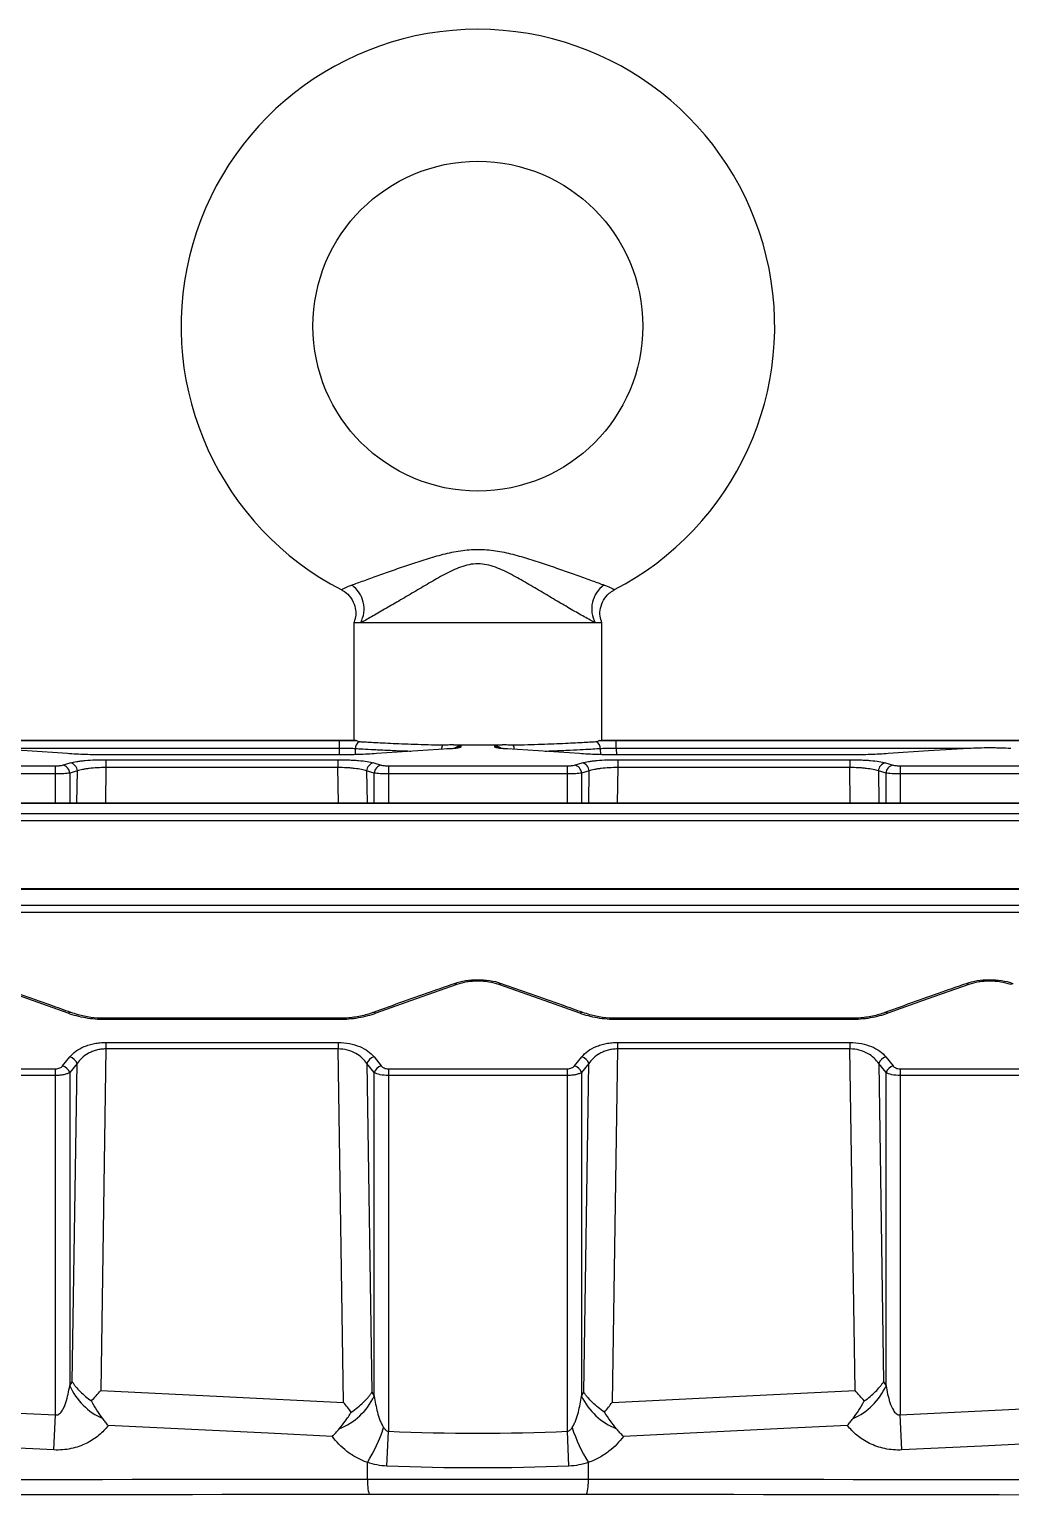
# Model space of a CAD drawing. Header units: inches. Extents: x -10.2 to 13.8, y -6.3 to 9.3.
# Drawn here: x -1.7 to 2.02, y 3.77 to 9.33 of the extents above; entities that cross this region are included whole.
import ezdxf

# ---------------------------------------------------------------- set-up
doc = ezdxf.new("R2010")
doc.units = ezdxf.units.IN
doc.header["$MEASUREMENT"] = 0

msp = doc.modelspace()

# ---------------------------------------------------------------- linework, layer by layer
at = {"color": 7, "linetype": 'Continuous', "lineweight": 25}
for p, q in [((-0.47, 7.0753), (-0.47, 6.6295)), ((0.47, 7.0753), (-0.47, 7.0753)), ((0.47, 6.6298), (0.47, 7.0753)), ((-0.4633, 6.63), (-4.185, 6.63)), ((-4.185, 6.6297), (-0.5246, 6.6297)), ((-0.5246, 6.5995), (-0.5246, 6.6297)), ((0.4613, 6.6294), (0.4673, 6.6298)), ((4.185, 6.63), (0.4673, 6.63)), ((0.5246, 6.5995), (0.5246, 6.6297)), ((0.5246, 6.6297), (4.185, 6.6297)), ((-0.5252, 6.5756), (-1.4148, 6.5756)), ((-1.4148, 6.5756), (-1.4148, 6.5754)), ((-0.5252, 6.5754), (-1.4148, 6.5754)), ((-0.5252, 6.5756), (-0.5252, 6.5754)), ((-0.1105, 6.5978), (-0.3846, 6.5801)), ((-0.064, 6.609), (-0.064, 6.6053)), ((0.064, 6.6053), (0.064, 6.609)), ((0.3846, 6.5801), (0.1105, 6.5978)), ((1.4148, 6.5756), (0.5252, 6.5756)), ((0.5252, 6.5756), (0.5252, 6.5754)), ((1.4148, 6.5754), (0.5252, 6.5754)), ((1.4148, 6.5756), (1.4148, 6.5754)), ((-2.2792, 6.534), (-1.6008, 6.534)), ((-1.6008, 6.5034), (-2.2792, 6.5034)), ((-1.6008, 6.3922), (-1.6008, 6.534)), ((-1.5739, 6.5366), (-1.545, 6.545)), ((-1.5182, 6.5144), (-1.5471, 6.5061)), ((-1.4097, 6.5572), (-0.5303, 6.5572)), ((-1.4097, 6.5572), (-1.4097, 6.5274)), ((-0.5303, 6.5274), (-1.4097, 6.5274)), ((-0.5303, 6.5572), (-0.5303, 6.5274)), ((-0.3929, 6.5061), (-0.4218, 6.5144)), ((-0.395, 6.545), (-0.3661, 6.5366)), ((-0.3392, 6.534), (0.3392, 6.534)), ((-0.3392, 6.534), (-0.3392, 6.3922)), ((0.3392, 6.5034), (-0.3392, 6.5034)), ((0.3392, 6.3922), (0.3392, 6.534)), ((0.3661, 6.5366), (0.395, 6.545)), ((0.4218, 6.5144), (0.3929, 6.5061)), ((0.5303, 6.5572), (1.4097, 6.5572)), ((0.5303, 6.5572), (0.5303, 6.5274)), ((1.4097, 6.5274), (0.5303, 6.5274)), ((1.4097, 6.5572), (1.4097, 6.5274)), ((1.5471, 6.5061), (1.5182, 6.5144)), ((1.545, 6.545), (1.5739, 6.5366)), ((1.6008, 6.534), (1.6008, 6.3922)), ((1.6008, 6.534), (2.2792, 6.534)), ((2.2792, 6.5034), (1.6008, 6.5034)), ((4.4384, 6.3922), (-4.4384, 6.3922)), ((4.4384, 6.391), (-4.4384, 6.391)), ((-4.4384, 6.3537), (4.4384, 6.3537)), ((4.4384, 6.3248), (-4.4384, 6.3248)), ((4.4384, 6.0675), (-4.4384, 6.0675)), ((4.4384, 6.0649), (-4.4384, 6.0649)), ((-4.4384, 6.0056), (4.4384, 6.0056)), ((4.4384, 5.9784), (-4.4384, 5.9784)), ((-1.5421, 5.5986), (-1.5426, 5.5988)), ((-0.5265, 5.577), (-1.4135, 5.577)), ((-0.5265, 5.572), (-1.4135, 5.572)), ((0.3979, 5.5986), (0.3974, 5.5988)), ((1.4135, 5.577), (0.5265, 5.577)), ((1.4135, 5.572), (0.5265, 5.572)), ((-1.4103, 5.4608), (-1.4298, 4.1668)), ((-1.4103, 5.4857), (-0.5297, 5.4857)), ((-1.4103, 5.4857), (-1.4103, 5.4608)), ((-0.5297, 5.4608), (-1.4103, 5.4608)), ((-0.5297, 5.4857), (-0.5297, 5.4608)), ((-0.5095, 4.1212), (-0.5297, 5.4608)), ((0.5297, 5.4608), (0.5095, 4.1212)), ((0.5297, 5.4857), (1.4103, 5.4857)), ((0.5297, 5.4857), (0.5297, 5.4608)), ((1.4103, 5.4608), (0.5297, 5.4608)), ((1.4103, 5.4857), (1.4103, 5.4608)), ((1.4298, 4.1668), (1.4103, 5.4608)), ((-1.5739, 5.3966), (-1.5463, 5.4306)), ((-1.5194, 5.4052), (-1.5471, 5.3713)), ((-1.5376, 4.1994), (-1.5194, 5.4052)), ((-0.3929, 5.3713), (-0.4206, 5.4052)), ((-0.4206, 5.4052), (-0.4018, 4.1596)), ((-0.3937, 5.4306), (-0.3661, 5.3966)), ((0.3661, 5.3966), (0.3937, 5.4306)), ((0.4206, 5.4052), (0.3929, 5.3713)), ((0.4018, 4.1596), (0.4206, 5.4052)), ((1.5471, 5.3713), (1.5194, 5.4052)), ((1.5194, 5.4052), (1.5376, 4.1994)), ((1.5463, 5.4306), (1.5739, 5.3966)), ((-2.2792, 5.3854), (-1.6008, 5.3854)), ((-1.6008, 5.3602), (-2.2792, 5.3602)), ((-1.6008, 4.0738), (-1.6008, 5.3854)), ((-1.5471, 5.3713), (-1.5471, 4.1845)), ((-0.3929, 4.1447), (-0.3929, 5.3713)), ((-0.3392, 5.3854), (-0.3392, 4.0116)), ((-0.3392, 5.3854), (0.3392, 5.3854)), ((0.3392, 5.3602), (-0.3392, 5.3602)), ((0.3392, 4.0116), (0.3392, 5.3854)), ((0.3929, 5.3713), (0.3929, 4.1447)), ((1.5471, 4.1845), (1.5471, 5.3713)), ((1.6008, 5.3854), (1.6008, 4.0738)), ((1.6008, 5.3854), (2.2792, 5.3854)), ((2.2792, 5.3602), (1.6008, 5.3602)), ((-1.5471, 4.1845), (-1.5376, 4.1994)), ((1.5376, 4.1994), (1.5471, 4.1845)), ((-0.4018, 4.1596), (-0.3929, 4.1447)), ((0.3929, 4.1447), (0.4018, 4.1596)), ((-2.2792, 4.1072), (-1.6008, 4.0738)), ((-1.6074, 3.9409), (-1.6008, 4.0738)), ((1.6008, 4.0738), (2.2792, 4.1072)), ((1.6074, 3.9409), (1.6008, 4.0738)), ((-0.3446, 3.8797), (-0.3392, 4.0116)), ((0.3446, 3.8797), (0.3392, 4.0116)), ((-0.4188, 3.83), (-0.4188, 3.8936)), ((0.4188, 3.83), (0.4188, 3.8936))]:
    msp.add_line(p, q, dxfattribs=at)
at = {"color": 8, "linetype": 'Continuous', "lineweight": 25}
for p, q in [((-0.5246, 6.5995), (-1.8594, 6.5995)), ((-0.525, 6.5755), (-0.5246, 6.5995)), ((-0.4652, 6.5985), (-0.4657, 6.5763)), ((0.4657, 6.5767), (0.4652, 6.5985)), ((0.5246, 6.5995), (0.525, 6.5755)), ((1.8594, 6.5995), (0.5246, 6.5995)), ((-1.5471, 6.5061), (-1.5471, 6.3922)), ((-1.52, 6.3922), (-1.5182, 6.5144)), ((-1.4097, 6.5274), (-1.4117, 6.3922)), ((-0.5283, 6.3922), (-0.5303, 6.5274)), ((-0.4218, 6.5144), (-0.42, 6.3922)), ((-0.3929, 6.3922), (-0.3929, 6.5061)), ((0.3929, 6.5061), (0.3929, 6.3922)), ((0.42, 6.3922), (0.4218, 6.5144)), ((0.5303, 6.5274), (0.5283, 6.3922)), ((1.4117, 6.3922), (1.4097, 6.5274)), ((1.5182, 6.5144), (1.52, 6.3922)), ((1.5471, 6.3922), (1.5471, 6.5061)), ((-1.4135, 5.577), (-1.4135, 5.572)), ((-0.5265, 5.577), (-0.5265, 5.572)), ((0.5265, 5.577), (0.5265, 5.572)), ((1.4135, 5.577), (1.4135, 5.572))]:
    msp.add_line(p, q, dxfattribs=at)
at = {"color": 7, "linetype": 'Continuous', "lineweight": 25, "flags": 128}
for points in [[(-1.5554, 6.5801), (-1.7079, 6.5904), (-1.8605, 6.5996)], [(1.8605, 6.5996), (1.7079, 6.5904), (1.5554, 6.5801)], [(-1.5533, 5.5959), (-1.7061, 5.6513), (-1.8605, 5.7052)], [(-0.0795, 5.7052), (-0.2339, 5.6513), (-0.3867, 5.5959)], [(0.3867, 5.5959), (0.2339, 5.6513), (0.0795, 5.7052)], [(1.8605, 5.7052), (1.7061, 5.6513), (1.5533, 5.5959)], [(-1.4298, 4.1668), (-0.9658, 4.1438), (-0.5095, 4.1212)], [(0.5095, 4.1212), (0.9658, 4.1438), (1.4298, 4.1668)], [(-0.5515, 3.9923), (-0.7943, 4.0042), (-1.4009, 4.0337)], [(1.4009, 4.0337), (1.1599, 4.022), (0.5515, 3.9923)], [(-1.6074, 3.9409), (-1.9829, 3.9591), (-2.2858, 3.9737)], [(2.2858, 3.9737), (1.9102, 3.9555), (1.6074, 3.9409)]]:
    msp.add_lwpolyline(points, dxfattribs=at)
at = {"color": 7, "linetype": 'Continuous', "lineweight": 25}
msp.add_circle((0, 8.2003), 0.625, dxfattribs=at)
for centre, radius, start, end in [((0, 8.2003), 1.125, 297.2831, 242.7214), ((-0.5424, 7.1287), 0.111, 331.2801, 54.6697), ((0.5424, 7.1287), 0.111, 125.3303, 208.7199), ((-0.4338, 6.5978), 0.0314, 120.8265, 178.6468), ((0.4338, 6.5978), 0.0314, 1.3532, 59.1735), ((-1.5792, 6.505), 0.0321, 1.9492, 80.6426), ((-1.5501, 6.5134), 0.0319, 1.6803, 80.8391), ((-0.3899, 6.5134), 0.0319, 99.1609, 178.3197), ((-0.3608, 6.505), 0.0321, 99.3574, 178.0508), ((0.3608, 6.505), 0.0321, 1.9492, 80.6426), ((0.3899, 6.5134), 0.0319, 1.6803, 80.8391), ((1.5501, 6.5134), 0.0319, 99.1609, 178.3197), ((1.5792, 6.505), 0.0321, 99.3574, 178.0508), ((-1.5846, 5.3584), 0.0396, 19.0849, 74.4654), ((-1.5568, 5.3926), 0.0395, 18.7062, 74.4842), ((-0.3832, 5.3926), 0.0395, 105.5158, 161.2938), ((-0.3554, 5.3584), 0.0396, 105.5346, 160.9151), ((0.3554, 5.3584), 0.0396, 19.0849, 74.4654), ((0.3832, 5.3926), 0.0395, 18.7062, 74.4842), ((1.5568, 5.3926), 0.0395, 105.5158, 161.2938), ((1.5846, 5.3584), 0.0396, 105.5346, 160.9151), ((-1.3225, 4.285), 0.246, 204.1028, 246.1683), ((1.3225, 4.285), 0.246, 293.8317, 335.8972), ((-0.6182, 4.2535), 0.2502, 291.7481, 334.2163), ((0.6182, 4.2535), 0.2502, 205.7837, 248.2519), ((-0.8912, 4.1935), 0.5596, 327.5909, 342.5754), ((0.8912, 4.1935), 0.5596, 197.4246, 212.4091), ((-0.2133, 3.8241), 0.2056, 178.3536, 194.6087), ((0.2133, 3.8241), 0.2056, 345.3913, 1.6464)]:
    msp.add_arc(centre, radius, start, end, dxfattribs=at)
at = {"color": 8, "linetype": 'Continuous', "lineweight": 25}
for centre, radius, start, end in [((-0.0889, 6.591), 0.0498, 155.3131, 174.0426), ((-0.064, 6.5779), 0.0311, 89.9849, 133.7872), ((-0.064, 6.5742), 0.0311, 89.9938, 118.7359), ((0.064, 6.5779), 0.0311, 46.0739, 90.0152), ((0.064, 6.5742), 0.0311, 62.9544, 90.0057), ((0.0889, 6.591), 0.0498, 5.9574, 24.6869), ((-0.0869, 5.6976), 0.0106, 45.8, 104.5009), ((0.0869, 5.6976), 0.0106, 75.4991, 134.2), ((1.8531, 5.6976), 0.0106, 45.8, 104.5009), ((2.0269, 5.6976), 0.0106, 75.4991, 134.2), ((-1.5454, 5.5882), 0.011, 75.2312, 135.5436), ((-0.3946, 5.5882), 0.011, 44.359, 105.6164), ((0.3946, 5.5882), 0.011, 75.2312, 135.5436), ((1.5454, 5.5882), 0.011, 44.359, 105.6164)]:
    msp.add_arc(centre, radius, start, end, dxfattribs=at)
at = {"color": 7, "linetype": 'Continuous', "lineweight": 25}
for points, knots in [([(-0.4782, 7.2192), (-0.4716, 7.2216), (-0.4644, 7.2242), (-0.4492, 7.2296), (-0.4411, 7.2325), (-0.4242, 7.2386), (-0.4153, 7.2417), (-0.3972, 7.2482), (-0.3879, 7.2515), (-0.3596, 7.2617), (-0.3399, 7.2687), (-0.2993, 7.283), (-0.2787, 7.2902), (-0.2373, 7.3042), (-0.2164, 7.3111), (-0.1741, 7.3242), (-0.1528, 7.3304), (-0.1096, 7.3412), (-0.0879, 7.3459), (-0.0439, 7.3524), (-0.0216, 7.3542), (0.0228, 7.3541), (0.0449, 7.3523), (0.089, 7.3457), (0.1107, 7.341), (0.1537, 7.3301), (0.175, 7.3239), (0.2174, 7.3108), (0.2385, 7.3038), (0.2798, 7.2898), (0.3002, 7.2827), (0.3401, 7.2686), (0.3597, 7.2616), (0.3884, 7.2514), (0.3977, 7.248), (0.4157, 7.2416), (0.4244, 7.2385), (0.4411, 7.2325), (0.4491, 7.2296), (0.4643, 7.2242), (0.4716, 7.2216), (0.4782, 7.2192)], [0, 0, 0, 0, 0.03125, 0.03125, 0.0625, 0.0625, 0.09375, 0.09375, 0.125, 0.125, 0.1875, 0.1875, 0.25, 0.25, 0.3125, 0.3125, 0.375, 0.375, 0.4375, 0.4375, 0.5, 0.5, 0.5625, 0.5625, 0.625, 0.625, 0.6875, 0.6875, 0.75, 0.75, 0.8125, 0.8125, 0.875, 0.875, 0.90625, 0.90625, 0.9375, 0.9375, 0.96875, 0.96875, 1, 1, 1, 1]), ([(0.4451, 7.0753), (0.4389, 7.0787), (0.4323, 7.0824), (0.4183, 7.0902), (0.4109, 7.0944), (0.388, 7.1073), (0.3714, 7.1168), (0.3452, 7.1319), (0.3363, 7.1371), (0.3183, 7.1476), (0.3092, 7.1529), (0.2817, 7.1691), (0.263, 7.1802), (0.225, 7.2027), (0.2057, 7.2142), (0.1667, 7.2369), (0.1472, 7.2481), (0.1075, 7.269), (0.0875, 7.2789), (0.0558, 7.2904), (0.0449, 7.2937), (0.0229, 7.2983), (0.0118, 7.2996), (-0.0106, 7.2997), (-0.0222, 7.2984), (-0.0443, 7.2939), (-0.055, 7.2907), (-0.0866, 7.2793), (-0.1068, 7.2694), (-0.1466, 7.2484), (-0.1661, 7.2372), (-0.2047, 7.2147), (-0.2239, 7.2034), (-0.262, 7.1807), (-0.2812, 7.1694), (-0.3182, 7.1476), (-0.3362, 7.1371), (-0.3708, 7.1171), (-0.3877, 7.1075), (-0.4108, 7.0944), (-0.4182, 7.0903), (-0.4322, 7.0825), (-0.4389, 7.0788), (-0.4451, 7.0753)], [0, 0, 0, 0, 0.03125, 0.03125, 0.0625, 0.0625, 0.125, 0.125, 0.15625, 0.15625, 0.1875, 0.1875, 0.25, 0.25, 0.3125, 0.3125, 0.375, 0.375, 0.4375, 0.4375, 0.46875, 0.46875, 0.5, 0.5, 0.53125, 0.53125, 0.5625, 0.5625, 0.625, 0.625, 0.6875, 0.6875, 0.75, 0.75, 0.8125, 0.8125, 0.875, 0.875, 0.9375, 0.9375, 0.96875, 0.96875, 1, 1, 1, 1]), ([(-0.5157, 7.2), (-0.5147, 7.1996), (-0.5035, 7.1954), (-0.4853, 7.1776), (-0.4678, 7.1493), (-0.462, 7.119), (-0.4634, 7.0948), (-0.4681, 7.0814), (-0.4702, 7.0758)], [0, 0, 0, 0, 0.020988, 0.248333, 0.503584, 0.705898, 0.876453, 1, 1, 1, 1]), ([(0.4699, 7.0756), (0.4673, 7.0841), (0.4617, 7.1022), (0.4633, 7.1327), (0.4748, 7.1631), (0.4935, 7.1871), (0.5099, 7.1962), (0.5164, 7.1998)], [0, 0, 0, 0, 0.1818637, 0.3906724, 0.6155975, 0.8473304, 1, 1, 1, 1]), ([(-0.5246, 6.6297), (-0.5187, 6.6297), (-0.5129, 6.6297), (-0.5016, 6.6297), (-0.496, 6.6296), (-0.4851, 6.6296), (-0.48, 6.6296), (-0.4702, 6.6295), (-0.4655, 6.6294), (-0.4613, 6.6294)], [0, 0, 0, 0, 0.25, 0.25, 0.5, 0.5, 0.75, 0.75, 1, 1, 1, 1]), ([(-0.4633, 6.6295), (-0.4654, 6.6297), (-0.4678, 6.6298), (-0.462, 6.6294), (-0.4613, 6.6294)], [0, 0, 0, 0, 0.869801, 1, 1, 1, 1]), ([(-0.4499, 6.6247), (-0.4522, 6.6249), (-0.4543, 6.6259), (-0.4581, 6.6281), (-0.4598, 6.6293), (-0.4613, 6.6294)], [0, 0, 0, 0, 0.5, 0.5, 1, 1, 1, 1]), ([(-0.1341, 6.6118), (-0.1528, 6.6122), (-0.1711, 6.6126), (-0.2068, 6.6135), (-0.224, 6.614), (-0.257, 6.6152), (-0.2729, 6.6158), (-0.3033, 6.617), (-0.318, 6.6176), (-0.3592, 6.6196), (-0.3829, 6.6208), (-0.4128, 6.6225), (-0.4218, 6.623), (-0.4375, 6.624), (-0.4443, 6.6244), (-0.4499, 6.6247)], [0, 0, 0, 0, 0.125, 0.125, 0.25, 0.25, 0.375, 0.375, 0.5, 0.5, 0.75, 0.75, 0.875, 0.875, 1, 1, 1, 1]), ([(-0.092, 6.614), (-0.0991, 6.6141), (-0.1062, 6.6134), (-0.1202, 6.6122), (-0.1272, 6.6117), (-0.1341, 6.6118)], [0, 0, 0, 0, 0.5, 0.5, 1, 1, 1, 1]), ([(-0.092, 6.614), (-0.0832, 6.6134), (-0.0761, 6.6126), (-0.0689, 6.6113), (-0.0671, 6.6109), (-0.0646, 6.6099), (-0.064, 6.6095), (-0.064, 6.609)], [0, 0, 0, 0, 0.5, 0.5, 0.75, 0.75, 1, 1, 1, 1]), ([(-0.092, 6.614), (-0.0769, 6.6138), (-0.0617, 6.6136), (-0.0309, 6.6134), (-0.0152, 6.6133), (0.0312, 6.6133), (0.0618, 6.6135), (0.092, 6.614)], [0, 0, 0, 0, 0.25, 0.25, 0.5, 0.5, 1, 1, 1, 1]), ([(0.064, 6.609), (0.064, 6.6095), (0.0646, 6.6099), (0.067, 6.6109), (0.0689, 6.6113), (0.0737, 6.6122), (0.0766, 6.6126), (0.0835, 6.6133), (0.0876, 6.6137), (0.092, 6.614)], [0, 0, 0, 0, 0.25, 0.25, 0.5, 0.5, 0.75, 0.75, 1, 1, 1, 1]), ([(0.1341, 6.6118), (0.1272, 6.6117), (0.1202, 6.6122), (0.1062, 6.6134), (0.0991, 6.6141), (0.092, 6.614)], [0, 0, 0, 0, 0.5, 0.5, 1, 1, 1, 1]), ([(0.4499, 6.6247), (0.4443, 6.6244), (0.4375, 6.624), (0.4217, 6.623), (0.4128, 6.6225), (0.393, 6.6214), (0.3821, 6.6208), (0.3583, 6.6195), (0.3454, 6.6189), (0.3042, 6.617), (0.2738, 6.6157), (0.224, 6.614), (0.2066, 6.6135), (0.171, 6.6126), (0.1528, 6.6122), (0.1341, 6.6118)], [0, 0, 0, 0, 0.125, 0.125, 0.25, 0.25, 0.375, 0.375, 0.5, 0.5, 0.75, 0.75, 0.875, 0.875, 1, 1, 1, 1]), ([(0.4613, 6.6294), (0.4598, 6.6293), (0.4581, 6.6281), (0.4543, 6.6259), (0.4522, 6.6249), (0.4499, 6.6247)], [0, 0, 0, 0, 0.5, 0.5, 1, 1, 1, 1]), ([(0.4613, 6.6294), (0.4655, 6.6294), (0.4701, 6.6295), (0.48, 6.6296), (0.4851, 6.6296), (0.4959, 6.6296), (0.5015, 6.6297), (0.5129, 6.6297), (0.5187, 6.6297), (0.5246, 6.6297)], [0, 0, 0, 0, 0.25, 0.25, 0.5, 0.5, 0.75, 0.75, 1, 1, 1, 1]), ([(-1.4148, 6.5754), (-1.4396, 6.5754), (-1.4638, 6.5758), (-1.4992, 6.577), (-1.511, 6.5775), (-1.5337, 6.5787), (-1.5448, 6.5794), (-1.5554, 6.5801)], [0, 0, 0, 0, 0.5, 0.5, 0.75, 0.75, 1, 1, 1, 1]), ([(-0.3846, 6.5801), (-0.4059, 6.5786), (-0.4284, 6.5774), (-0.4639, 6.5762), (-0.4761, 6.5759), (-0.5005, 6.5755), (-0.5128, 6.5754), (-0.5252, 6.5754)], [0, 0, 0, 0, 0.5, 0.5, 0.75, 0.75, 1, 1, 1, 1]), ([(-0.4652, 6.5985), (-0.4691, 6.599), (-0.477, 6.5993), (-0.4929, 6.5996), (-0.4988, 6.5996), (-0.5114, 6.5996), (-0.5179, 6.5996), (-0.5246, 6.5995)], [0, 0, 0, 0, 0.5, 0.5, 0.75, 0.75, 1, 1, 1, 1]), ([(-0.0771, 6.6017), (-0.0771, 6.6017), (-0.0771, 6.6017), (-0.0808, 6.6008), (-0.0903, 6.5996), (-0.1032, 6.5983), (-0.1143, 6.5979), (-0.1173, 6.5978)], [0, 0, 0, 0, 0.06901, 0.23932, 0.498354, 0.866293, 1, 1, 1, 1]), ([(-0.064, 6.6053), (-0.064, 6.6046), (-0.0651, 6.6039), (-0.0692, 6.6025), (-0.0724, 6.6018), (-0.0805, 6.6004), (-0.0855, 6.5998), (-0.097, 6.5987), (-0.1034, 6.5982), (-0.1105, 6.5978)], [0, 0, 0, 0, 0.25, 0.25, 0.5, 0.5, 0.75, 0.75, 1, 1, 1, 1]), ([(0.1105, 6.5978), (0.1034, 6.5982), (0.0969, 6.5987), (0.0855, 6.5998), (0.0804, 6.6004), (0.0724, 6.6018), (0.0692, 6.6025), (0.0651, 6.6039), (0.064, 6.6046), (0.064, 6.6053)], [0, 0, 0, 0, 0.25, 0.25, 0.5, 0.5, 0.75, 0.75, 1, 1, 1, 1]), ([(0.1124, 6.5979), (0.1111, 6.598), (0.1006, 6.5985), (0.088, 6.5997), (0.0782, 6.6014), (0.0773, 6.6016), (0.0771, 6.6017)], [0, 0, 0, 0, 0.067994, 0.5373967, 0.8357895, 1, 1, 1, 1]), ([(0.5252, 6.5754), (0.5004, 6.5754), (0.4762, 6.5758), (0.4408, 6.577), (0.429, 6.5775), (0.4063, 6.5787), (0.3952, 6.5794), (0.3846, 6.5801)], [0, 0, 0, 0, 0.5, 0.5, 0.75, 0.75, 1, 1, 1, 1]), ([(0.5246, 6.5995), (0.5112, 6.5996), (0.4982, 6.5996), (0.4822, 6.5994), (0.4776, 6.5993), (0.47, 6.599), (0.4671, 6.5988), (0.4652, 6.5985)], [0, 0, 0, 0, 0.5, 0.5, 0.75, 0.75, 1, 1, 1, 1]), ([(1.5554, 6.5801), (1.5341, 6.5786), (1.5116, 6.5774), (1.4761, 6.5762), (1.4639, 6.5759), (1.4395, 6.5755), (1.4272, 6.5754), (1.4148, 6.5754)], [0, 0, 0, 0, 0.5, 0.5, 0.75, 0.75, 1, 1, 1, 1]), ([(2.0195, 6.5996), (2.0074, 6.6002), (1.9946, 6.6007), (1.9745, 6.6012), (1.9676, 6.6014), (1.9539, 6.6015), (1.947, 6.6016), (1.9262, 6.6016), (1.9122, 6.6014), (1.8855, 6.6007), (1.8726, 6.6002), (1.8605, 6.5996)], [0, 0, 0, 0, 0.25, 0.25, 0.375, 0.375, 0.5, 0.5, 0.75, 0.75, 1, 1, 1, 1]), ([(-1.6008, 6.534), (-1.598, 6.534), (-1.5954, 6.534), (-1.5901, 6.5343), (-1.5876, 6.5345), (-1.5806, 6.5352), (-1.5767, 6.5358), (-1.5739, 6.5366)], [0, 0, 0, 0, 0.25, 0.25, 0.5, 0.5, 1, 1, 1, 1]), ([(-1.5471, 6.5061), (-1.5498, 6.5057), (-1.5531, 6.5053), (-1.5608, 6.5047), (-1.5651, 6.5044), (-1.5745, 6.5039), (-1.5796, 6.5037), (-1.59, 6.5035), (-1.5953, 6.5034), (-1.6008, 6.5034)], [0, 0, 0, 0, 0.25, 0.25, 0.5, 0.5, 0.75, 0.75, 1, 1, 1, 1]), ([(-1.545, 6.545), (-1.5382, 6.5469), (-1.53, 6.5486), (-1.5156, 6.5509), (-1.5104, 6.5516), (-1.4996, 6.5529), (-1.4939, 6.5535), (-1.4763, 6.5551), (-1.4634, 6.5559), (-1.4371, 6.557), (-1.4235, 6.5572), (-1.4097, 6.5572)], [0, 0, 0, 0, 0.25, 0.25, 0.375, 0.375, 0.5, 0.5, 0.75, 0.75, 1, 1, 1, 1]), ([(-1.4097, 6.5274), (-1.4208, 6.5273), (-1.4317, 6.527), (-1.4528, 6.5258), (-1.4631, 6.5249), (-1.4773, 6.5233), (-1.4818, 6.5227), (-1.4905, 6.5213), (-1.4946, 6.5205), (-1.5061, 6.5182), (-1.5127, 6.5164), (-1.5182, 6.5144)], [0, 0, 0, 0, 0.25, 0.25, 0.5, 0.5, 0.625, 0.625, 0.75, 0.75, 1, 1, 1, 1]), ([(-0.5303, 6.5572), (-0.5165, 6.5572), (-0.5029, 6.557), (-0.4831, 6.5561), (-0.4765, 6.5558), (-0.4639, 6.555), (-0.4578, 6.5545), (-0.4402, 6.553), (-0.4292, 6.5517), (-0.4101, 6.5486), (-0.4018, 6.5469), (-0.395, 6.545)], [0, 0, 0, 0, 0.25, 0.25, 0.375, 0.375, 0.5, 0.5, 0.75, 0.75, 1, 1, 1, 1]), ([(-0.4218, 6.5144), (-0.4273, 6.5164), (-0.4339, 6.5182), (-0.4492, 6.5213), (-0.458, 6.5227), (-0.4722, 6.5244), (-0.477, 6.5249), (-0.4872, 6.5258), (-0.4924, 6.5261), (-0.5083, 6.527), (-0.5192, 6.5273), (-0.5303, 6.5274)], [0, 0, 0, 0, 0.25, 0.25, 0.5, 0.5, 0.625, 0.625, 0.75, 0.75, 1, 1, 1, 1]), ([(-0.3392, 6.5034), (-0.3447, 6.5034), (-0.35, 6.5035), (-0.3605, 6.5037), (-0.3655, 6.5039), (-0.3749, 6.5044), (-0.3792, 6.5047), (-0.3869, 6.5053), (-0.3902, 6.5057), (-0.3929, 6.5061)], [0, 0, 0, 0, 0.25, 0.25, 0.5, 0.5, 0.75, 0.75, 1, 1, 1, 1]), ([(-0.3661, 6.5366), (-0.3633, 6.5358), (-0.3594, 6.5352), (-0.3501, 6.5342), (-0.3447, 6.534), (-0.3392, 6.534)], [0, 0, 0, 0, 0.5, 0.5, 1, 1, 1, 1]), ([(0.3392, 6.534), (0.342, 6.534), (0.3446, 6.534), (0.3499, 6.5343), (0.3524, 6.5345), (0.3594, 6.5352), (0.3633, 6.5358), (0.3661, 6.5366)], [0, 0, 0, 0, 0.25, 0.25, 0.5, 0.5, 1, 1, 1, 1]), ([(0.3929, 6.5061), (0.3902, 6.5057), (0.3869, 6.5053), (0.3792, 6.5047), (0.3749, 6.5044), (0.3655, 6.5039), (0.3604, 6.5037), (0.35, 6.5035), (0.3447, 6.5034), (0.3392, 6.5034)], [0, 0, 0, 0, 0.25, 0.25, 0.5, 0.5, 0.75, 0.75, 1, 1, 1, 1]), ([(0.395, 6.545), (0.4018, 6.5469), (0.41, 6.5486), (0.4244, 6.5509), (0.4296, 6.5516), (0.4404, 6.5529), (0.4461, 6.5535), (0.4637, 6.5551), (0.4766, 6.5559), (0.5029, 6.557), (0.5165, 6.5572), (0.5303, 6.5572)], [0, 0, 0, 0, 0.25, 0.25, 0.375, 0.375, 0.5, 0.5, 0.75, 0.75, 1, 1, 1, 1]), ([(0.5303, 6.5274), (0.5192, 6.5273), (0.5083, 6.527), (0.4872, 6.5258), (0.4769, 6.5249), (0.4627, 6.5233), (0.4582, 6.5227), (0.4495, 6.5213), (0.4454, 6.5205), (0.4339, 6.5182), (0.4273, 6.5164), (0.4218, 6.5144)], [0, 0, 0, 0, 0.25, 0.25, 0.5, 0.5, 0.625, 0.625, 0.75, 0.75, 1, 1, 1, 1]), ([(1.4097, 6.5572), (1.4235, 6.5572), (1.4371, 6.557), (1.4569, 6.5561), (1.4635, 6.5558), (1.4761, 6.555), (1.4822, 6.5545), (1.4998, 6.553), (1.5108, 6.5517), (1.5299, 6.5486), (1.5382, 6.5469), (1.545, 6.545)], [0, 0, 0, 0, 0.25, 0.25, 0.375, 0.375, 0.5, 0.5, 0.75, 0.75, 1, 1, 1, 1]), ([(1.5182, 6.5144), (1.5127, 6.5164), (1.5061, 6.5182), (1.4908, 6.5213), (1.482, 6.5227), (1.4678, 6.5244), (1.463, 6.5249), (1.4528, 6.5258), (1.4476, 6.5261), (1.4317, 6.527), (1.4208, 6.5273), (1.4097, 6.5274)], [0, 0, 0, 0, 0.25, 0.25, 0.5, 0.5, 0.625, 0.625, 0.75, 0.75, 1, 1, 1, 1]), ([(1.6008, 6.5034), (1.5953, 6.5034), (1.59, 6.5035), (1.5795, 6.5037), (1.5745, 6.5039), (1.5651, 6.5044), (1.5608, 6.5047), (1.5531, 6.5053), (1.5498, 6.5057), (1.5471, 6.5061)], [0, 0, 0, 0, 0.25, 0.25, 0.5, 0.5, 0.75, 0.75, 1, 1, 1, 1]), ([(1.5739, 6.5366), (1.5767, 6.5358), (1.5806, 6.5352), (1.5899, 6.5342), (1.5953, 6.534), (1.6008, 6.534)], [0, 0, 0, 0, 0.5, 0.5, 1, 1, 1, 1]), ([(-1.5426, 5.5988), (-1.5681, 5.6081), (-1.6704, 5.6455), (-1.7732, 5.6811), (-1.8505, 5.7079)], [0, 0, 0, 0, 0.248759, 1, 1, 1, 1]), ([(-0.0895, 5.7079), (-0.1154, 5.699), (-0.2183, 5.6637), (-0.3207, 5.6266), (-0.3974, 5.5988)], [0, 0, 0, 0, 0.251234, 1, 1, 1, 1]), ([(0.0895, 5.7078), (0.0892, 5.7079), (0.0758, 5.7133), (0.0452, 5.7196), (-0.0016, 5.7235), (-0.0471, 5.719), (-0.077, 5.7134), (-0.0893, 5.7079), (-0.0895, 5.7078)], [0, 0, 0, 0, 0.00592, 0.261749, 0.509689, 0.752492, 0.994959, 1, 1, 1, 1]), ([(0.0795, 5.7052), (0.0677, 5.7093), (0.0551, 5.7124), (0.0349, 5.7156), (0.028, 5.7165), (0.0141, 5.7176), (0.0072, 5.7178), (-0.0069, 5.7178), (-0.014, 5.7176), (-0.0279, 5.7165), (-0.0348, 5.7157), (-0.0548, 5.7125), (-0.0677, 5.7093), (-0.0795, 5.7052)], [0, 0, 0, 0, 0.25, 0.25, 0.375, 0.375, 0.5, 0.5, 0.625, 0.625, 0.75, 0.75, 1, 1, 1, 1]), ([(0.3974, 5.5988), (0.3719, 5.6081), (0.2696, 5.6455), (0.1668, 5.6811), (0.0895, 5.7079)], [0, 0, 0, 0, 0.248759, 1, 1, 1, 1]), ([(1.8505, 5.7079), (1.8246, 5.699), (1.7217, 5.6637), (1.6193, 5.6266), (1.5426, 5.5988)], [0, 0, 0, 0, 0.251234, 1, 1, 1, 1]), ([(2.0295, 5.7078), (2.0292, 5.7079), (2.0158, 5.7133), (1.9852, 5.7196), (1.9384, 5.7235), (1.8929, 5.719), (1.863, 5.7134), (1.8507, 5.7079), (1.8505, 5.7078)], [0, 0, 0, 0, 0.00592, 0.261749, 0.509689, 0.752492, 0.994959, 1, 1, 1, 1]), ([(2.0195, 5.7052), (2.0077, 5.7093), (1.9951, 5.7124), (1.9749, 5.7156), (1.968, 5.7165), (1.9541, 5.7176), (1.9472, 5.7178), (1.9331, 5.7178), (1.926, 5.7176), (1.9121, 5.7165), (1.9052, 5.7157), (1.8852, 5.7125), (1.8723, 5.7093), (1.8605, 5.7052)], [0, 0, 0, 0, 0.25, 0.25, 0.375, 0.375, 0.5, 0.5, 0.625, 0.625, 0.75, 0.75, 1, 1, 1, 1]), ([(-1.4135, 5.572), (-1.4385, 5.572), (-1.4629, 5.5741), (-1.4984, 5.5802), (-1.51, 5.5828), (-1.5323, 5.5887), (-1.543, 5.5921), (-1.5533, 5.5959)], [0, 0, 0, 0, 0.5, 0.5, 0.75, 0.75, 1, 1, 1, 1]), ([(-1.4135, 5.5771), (-1.4148, 5.577), (-1.4329, 5.5765), (-1.4682, 5.5799), (-1.5109, 5.5877), (-1.5333, 5.5961), (-1.5419, 5.5994)], [0, 0, 0, 0, 0.026375, 0.39547, 0.767582, 1, 1, 1, 1]), ([(-0.3976, 5.5989), (-0.3993, 5.5982), (-0.4152, 5.5919), (-0.4498, 5.5835), (-0.4925, 5.5771), (-0.5183, 5.5776), (-0.5265, 5.5778)], [0, 0, 0, 0, 0.048808, 0.440385, 0.823472, 1, 1, 1, 1]), ([(-0.3867, 5.5959), (-0.4073, 5.5883), (-0.4294, 5.5824), (-0.4649, 5.5762), (-0.4771, 5.5746), (-0.5016, 5.5725), (-0.514, 5.572), (-0.5265, 5.572)], [0, 0, 0, 0, 0.5, 0.5, 0.75, 0.75, 1, 1, 1, 1]), ([(0.5265, 5.572), (0.5015, 5.572), (0.4771, 5.5741), (0.4416, 5.5802), (0.43, 5.5828), (0.4077, 5.5887), (0.397, 5.5921), (0.3867, 5.5959)], [0, 0, 0, 0, 0.5, 0.5, 0.75, 0.75, 1, 1, 1, 1]), ([(0.5265, 5.5771), (0.5252, 5.577), (0.5071, 5.5765), (0.4718, 5.5799), (0.4291, 5.5877), (0.4067, 5.5961), (0.3981, 5.5994)], [0, 0, 0, 0, 0.026375, 0.39547, 0.767582, 1, 1, 1, 1]), ([(1.5424, 5.5989), (1.5407, 5.5982), (1.5248, 5.5919), (1.4902, 5.5835), (1.4475, 5.5771), (1.4217, 5.5776), (1.4135, 5.5778)], [0, 0, 0, 0, 0.0488084, 0.4403849, 0.8234724, 1, 1, 1, 1]), ([(1.5533, 5.5959), (1.5327, 5.5883), (1.5106, 5.5824), (1.4751, 5.5762), (1.4629, 5.5746), (1.4384, 5.5725), (1.426, 5.572), (1.4135, 5.572)], [0, 0, 0, 0, 0.5, 0.5, 0.75, 0.75, 1, 1, 1, 1]), ([(-1.5463, 5.4306), (-1.54, 5.4383), (-1.5324, 5.4454), (-1.5144, 5.4586), (-1.5038, 5.4646), (-1.4863, 5.4721), (-1.4802, 5.4744), (-1.4672, 5.4784), (-1.4604, 5.4801), (-1.4466, 5.4828), (-1.4396, 5.4839), (-1.4252, 5.4853), (-1.4177, 5.4857), (-1.4103, 5.4857)], [0, 0, 0, 0, 0.25, 0.25, 0.5, 0.5, 0.625, 0.625, 0.75, 0.75, 0.875, 0.875, 1, 1, 1, 1]), ([(-1.4103, 5.4608), (-1.4164, 5.4608), (-1.4226, 5.4604), (-1.4345, 5.4588), (-1.4403, 5.4577), (-1.4517, 5.4547), (-1.4572, 5.4529), (-1.4676, 5.4487), (-1.4725, 5.4463), (-1.4864, 5.4387), (-1.4947, 5.4326), (-1.5087, 5.4196), (-1.5145, 5.4126), (-1.5194, 5.4052)], [0, 0, 0, 0, 0.125, 0.125, 0.25, 0.25, 0.375, 0.375, 0.5, 0.5, 0.75, 0.75, 1, 1, 1, 1]), ([(-0.5297, 5.4857), (-0.5149, 5.4857), (-0.5005, 5.4842), (-0.4726, 5.4787), (-0.4598, 5.4747), (-0.4244, 5.4596), (-0.4063, 5.446), (-0.3937, 5.4306)], [0, 0, 0, 0, 0.25, 0.25, 0.5, 0.5, 1, 1, 1, 1]), ([(-0.4206, 5.4052), (-0.4303, 5.4201), (-0.4442, 5.4336), (-0.4724, 5.4491), (-0.4827, 5.4532), (-0.5056, 5.4592), (-0.5174, 5.4608), (-0.5297, 5.4608)], [0, 0, 0, 0, 0.5, 0.5, 0.75, 0.75, 1, 1, 1, 1]), ([(0.3937, 5.4306), (0.4, 5.4383), (0.4076, 5.4454), (0.4256, 5.4586), (0.4362, 5.4646), (0.4537, 5.4721), (0.4598, 5.4744), (0.4728, 5.4784), (0.4796, 5.4801), (0.4934, 5.4828), (0.5004, 5.4839), (0.5148, 5.4853), (0.5223, 5.4857), (0.5297, 5.4857)], [0, 0, 0, 0, 0.25, 0.25, 0.5, 0.5, 0.625, 0.625, 0.75, 0.75, 0.875, 0.875, 1, 1, 1, 1]), ([(0.5297, 5.4608), (0.5236, 5.4608), (0.5174, 5.4604), (0.5055, 5.4588), (0.4997, 5.4577), (0.4883, 5.4547), (0.4828, 5.4529), (0.4724, 5.4487), (0.4675, 5.4463), (0.4536, 5.4387), (0.4453, 5.4326), (0.4313, 5.4196), (0.4255, 5.4126), (0.4206, 5.4052)], [0, 0, 0, 0, 0.125, 0.125, 0.25, 0.25, 0.375, 0.375, 0.5, 0.5, 0.75, 0.75, 1, 1, 1, 1]), ([(1.4103, 5.4857), (1.4251, 5.4857), (1.4395, 5.4842), (1.4674, 5.4787), (1.4802, 5.4747), (1.5156, 5.4596), (1.5337, 5.446), (1.5463, 5.4306)], [0, 0, 0, 0, 0.25, 0.25, 0.5, 0.5, 1, 1, 1, 1]), ([(1.5194, 5.4052), (1.5097, 5.4201), (1.4958, 5.4336), (1.4676, 5.4491), (1.4573, 5.4532), (1.4344, 5.4592), (1.4226, 5.4608), (1.4103, 5.4608)], [0, 0, 0, 0, 0.5, 0.5, 0.75, 0.75, 1, 1, 1, 1]), ([(-1.6008, 5.3854), (-1.5949, 5.3854), (-1.5892, 5.3867), (-1.5823, 5.3897), (-1.5802, 5.3909), (-1.5767, 5.3936), (-1.5752, 5.395), (-1.5739, 5.3966)], [0, 0, 0, 0, 0.5, 0.5, 0.75, 0.75, 1, 1, 1, 1]), ([(-0.3661, 5.3966), (-0.3636, 5.3935), (-0.36, 5.3907), (-0.3507, 5.3866), (-0.3451, 5.3854), (-0.3392, 5.3854)], [0, 0, 0, 0, 0.5, 0.5, 1, 1, 1, 1]), ([(0.3392, 5.3854), (0.3451, 5.3854), (0.3508, 5.3867), (0.3577, 5.3897), (0.3598, 5.3909), (0.3633, 5.3936), (0.3648, 5.395), (0.3661, 5.3966)], [0, 0, 0, 0, 0.5, 0.5, 0.75, 0.75, 1, 1, 1, 1]), ([(1.5739, 5.3966), (1.5764, 5.3935), (1.58, 5.3907), (1.5893, 5.3866), (1.5949, 5.3854), (1.6008, 5.3854)], [0, 0, 0, 0, 0.5, 0.5, 1, 1, 1, 1]), ([(-1.5471, 5.3713), (-1.5498, 5.3697), (-1.553, 5.3682), (-1.5604, 5.3655), (-1.5648, 5.3643), (-1.5741, 5.3623), (-1.5792, 5.3615), (-1.5897, 5.3605), (-1.5952, 5.3602), (-1.6008, 5.3602)], [0, 0, 0, 0, 0.25, 0.25, 0.5, 0.5, 0.75, 0.75, 1, 1, 1, 1]), ([(-0.3392, 5.3602), (-0.3503, 5.3602), (-0.3612, 5.3613), (-0.3799, 5.3652), (-0.3876, 5.368), (-0.3929, 5.3713)], [0, 0, 0, 0, 0.5, 0.5, 1, 1, 1, 1]), ([(0.3929, 5.3713), (0.3902, 5.3697), (0.387, 5.3682), (0.3796, 5.3655), (0.3752, 5.3643), (0.3659, 5.3623), (0.3608, 5.3615), (0.3503, 5.3605), (0.3448, 5.3602), (0.3392, 5.3602)], [0, 0, 0, 0, 0.25, 0.25, 0.5, 0.5, 0.75, 0.75, 1, 1, 1, 1]), ([(1.6008, 5.3602), (1.5897, 5.3602), (1.5788, 5.3613), (1.5601, 5.3652), (1.5524, 5.368), (1.5471, 5.3713)], [0, 0, 0, 0, 0.5, 0.5, 1, 1, 1, 1]), ([(-1.6008, 4.0738), (-1.598, 4.0732), (-1.5951, 4.0735), (-1.5898, 4.0754), (-1.5874, 4.0769), (-1.581, 4.0823), (-1.5777, 4.0868), (-1.572, 4.0961), (-1.5696, 4.1011), (-1.5653, 4.111), (-1.5634, 4.1161), (-1.5583, 4.1315), (-1.5555, 4.142), (-1.5508, 4.1632), (-1.5488, 4.1738), (-1.5471, 4.1845)], [0, 0, 0, 0, 0.0625, 0.0625, 0.125, 0.125, 0.25, 0.25, 0.375, 0.375, 0.5, 0.5, 0.75, 0.75, 1, 1, 1, 1]), ([(-1.5376, 4.1994), (-1.5357, 4.1963), (-1.5336, 4.1932), (-1.5291, 4.1869), (-1.5267, 4.1838), (-1.5191, 4.1745), (-1.5135, 4.1683), (-1.501, 4.1561), (-1.4943, 4.15), (-1.4801, 4.1381), (-1.4725, 4.1323), (-1.4646, 4.1266)], [0, 0, 0, 0, 0.125, 0.125, 0.25, 0.25, 0.5, 0.5, 0.75, 0.75, 1, 1, 1, 1]), ([(1.4646, 4.1266), (1.4805, 4.1381), (1.4947, 4.1498), (1.5134, 4.1682), (1.5191, 4.1744), (1.5267, 4.1838), (1.5291, 4.1869), (1.5336, 4.1931), (1.5357, 4.1963), (1.5376, 4.1994)], [0, 0, 0, 0, 0.5, 0.5, 0.75, 0.75, 0.875, 0.875, 1, 1, 1, 1]), ([(1.5471, 4.1845), (1.5488, 4.1738), (1.5508, 4.1631), (1.5555, 4.1419), (1.5583, 4.1314), (1.5652, 4.1108), (1.5693, 4.1006), (1.5778, 4.0866), (1.5811, 4.0821), (1.5875, 4.0768), (1.5898, 4.0753), (1.5951, 4.0735), (1.598, 4.0732), (1.6008, 4.0738)], [0, 0, 0, 0, 0.25, 0.25, 0.5, 0.5, 0.75, 0.75, 0.875, 0.875, 0.9375, 0.9375, 1, 1, 1, 1]), ([(-1.4646, 4.1266), (-1.4589, 4.1332), (-1.4532, 4.1398), (-1.4415, 4.1533), (-1.4356, 4.1601), (-1.4298, 4.1668)], [0, 0, 0, 0, 0.5, 0.5, 1, 1, 1, 1]), ([(-0.4799, 4.0841), (-0.4847, 4.0902), (-0.4896, 4.0964), (-0.4995, 4.1088), (-0.5045, 4.115), (-0.5095, 4.1212)], [0, 0, 0, 0, 0.5, 0.5, 1, 1, 1, 1]), ([(-0.4799, 4.0841), (-0.4629, 4.096), (-0.4477, 4.1081), (-0.4276, 4.1273), (-0.4215, 4.1337), (-0.4133, 4.1434), (-0.4108, 4.1466), (-0.406, 4.1531), (-0.4038, 4.1564), (-0.4018, 4.1596)], [0, 0, 0, 0, 0.5, 0.5, 0.75, 0.75, 0.875, 0.875, 1, 1, 1, 1]), ([(-0.3929, 4.1447), (-0.3899, 4.1242), (-0.3861, 4.1038), (-0.3781, 4.0737), (-0.375, 4.0637), (-0.3694, 4.0491), (-0.3674, 4.0443), (-0.3629, 4.0349), (-0.3603, 4.0303), (-0.3573, 4.026)], [0, 0, 0, 0, 0.5, 0.5, 0.75, 0.75, 0.875, 0.875, 1, 1, 1, 1]), ([(0.3573, 4.026), (0.3603, 4.0303), (0.3629, 4.0349), (0.3674, 4.0443), (0.3695, 4.0491), (0.375, 4.0638), (0.3781, 4.0737), (0.3861, 4.1038), (0.3899, 4.1242), (0.3929, 4.1447)], [0, 0, 0, 0, 0.125, 0.125, 0.25, 0.25, 0.5, 0.5, 1, 1, 1, 1]), ([(0.4799, 4.0841), (0.4629, 4.096), (0.4477, 4.1081), (0.4276, 4.1273), (0.4215, 4.1337), (0.4133, 4.1434), (0.4108, 4.1466), (0.406, 4.1531), (0.4038, 4.1564), (0.4018, 4.1596)], [0, 0, 0, 0, 0.5, 0.5, 0.75, 0.75, 0.875, 0.875, 1, 1, 1, 1]), ([(0.4799, 4.0841), (0.4847, 4.0902), (0.4896, 4.0964), (0.4995, 4.1088), (0.5045, 4.115), (0.5095, 4.1212)], [0, 0, 0, 0, 0.5, 0.5, 1, 1, 1, 1]), ([(1.4219, 4.0599), (1.4295, 4.0698), (1.4368, 4.0803), (1.4511, 4.1026), (1.458, 4.1144), (1.4646, 4.1266)], [0, 0, 0, 0, 0.5, 0.5, 1, 1, 1, 1]), ([(1.4646, 4.1266), (1.4589, 4.1332), (1.4532, 4.1398), (1.4415, 4.1533), (1.4356, 4.1601), (1.4298, 4.1668)], [0, 0, 0, 0, 0.5, 0.5, 1, 1, 1, 1]), ([(-1.4009, 4.0337), (-1.4043, 4.0377), (-1.4078, 4.042), (-1.4149, 4.0508), (-1.4184, 4.0553), (-1.4219, 4.0599)], [0, 0, 0, 0, 0.5, 0.5, 1, 1, 1, 1]), ([(-0.5255, 4.0211), (-0.5175, 4.0305), (-0.5097, 4.0404), (-0.4983, 4.0561), (-0.4946, 4.0615), (-0.4871, 4.0726), (-0.4834, 4.0784), (-0.4799, 4.0841)], [0, 0, 0, 0, 0.5, 0.5, 0.75, 0.75, 1, 1, 1, 1]), ([(1.4009, 4.0337), (1.4043, 4.0377), (1.4078, 4.042), (1.4149, 4.0508), (1.4184, 4.0553), (1.4219, 4.0599)], [0, 0, 0, 0, 0.5, 0.5, 1, 1, 1, 1]), ([(-1.4009, 4.0337), (-1.411, 4.0205), (-1.4229, 4.0081), (-1.4505, 3.9852), (-1.4665, 3.9747), (-1.493, 3.9617), (-1.5022, 3.9578), (-1.5217, 3.9511), (-1.5319, 3.9482), (-1.5527, 3.9438), (-1.5633, 3.9423), (-1.5852, 3.9405), (-1.5963, 3.9403), (-1.6074, 3.9409)], [0, 0, 0, 0, 0.25, 0.25, 0.5, 0.5, 0.625, 0.625, 0.75, 0.75, 0.875, 0.875, 1, 1, 1, 1]), ([(-0.5515, 3.9923), (-0.5473, 3.9967), (-0.5429, 4.0013), (-0.5343, 4.0109), (-0.5299, 4.0159), (-0.5255, 4.0211)], [0, 0, 0, 0, 0.5, 0.5, 1, 1, 1, 1]), ([(-0.3573, 4.026), (-0.3551, 4.0227), (-0.3526, 4.0197), (-0.3467, 4.0144), (-0.3432, 4.0123), (-0.3392, 4.0116)], [0, 0, 0, 0, 0.5, 0.5, 1, 1, 1, 1]), ([(0.3392, 4.0116), (0.3412, 4.012), (0.3431, 4.0127), (0.3466, 4.0146), (0.3481, 4.0157), (0.3526, 4.0197), (0.3551, 4.0227), (0.3573, 4.026)], [0, 0, 0, 0, 0.25, 0.25, 0.5, 0.5, 1, 1, 1, 1]), ([(0.5515, 3.9923), (0.5473, 3.9967), (0.5429, 4.0013), (0.5343, 4.011), (0.5299, 4.0159), (0.5255, 4.0211)], [0, 0, 0, 0, 0.5, 0.5, 1, 1, 1, 1]), ([(1.6074, 3.9409), (1.5852, 3.9398), (1.5636, 3.9415), (1.5215, 3.9504), (1.5021, 3.9572), (1.4665, 3.9747), (1.4508, 3.985), (1.43, 4.0022), (1.4235, 4.0082), (1.4115, 4.0207), (1.4059, 4.0271), (1.4009, 4.0337)], [0, 0, 0, 0, 0.25, 0.25, 0.5, 0.5, 0.75, 0.75, 0.875, 0.875, 1, 1, 1, 1]), ([(-0.4188, 3.8936), (-0.4337, 3.8988), (-0.4475, 3.905), (-0.4669, 3.9156), (-0.4731, 3.9194), (-0.4852, 3.9272), (-0.491, 3.9314), (-0.5188, 3.9528), (-0.5368, 3.9719), (-0.5515, 3.9923)], [0, 0, 0, 0, 0.25, 0.25, 0.375, 0.375, 0.5, 0.5, 1, 1, 1, 1]), ([(0.5515, 3.9923), (0.5368, 3.9719), (0.5188, 3.9529), (0.4858, 3.9274), (0.4736, 3.9193), (0.4476, 3.905), (0.4337, 3.8988), (0.4188, 3.8936)], [0, 0, 0, 0, 0.5, 0.5, 0.75, 0.75, 1, 1, 1, 1]), ([(0.4188, 3.8936), (0.4071, 3.8896), (0.395, 3.8864), (0.3703, 3.8817), (0.3575, 3.8802), (0.3446, 3.8797)], [0, 0, 0, 0, 0.5, 0.5, 1, 1, 1, 1])]:
    msp.add_open_spline(points, degree=3, knots=knots, dxfattribs=at)
at = {"color": 8, "linetype": 'Continuous', "lineweight": 25}
for points, knots in [([(-0.5147, 7.2025), (-0.5146, 7.2025), (-0.5145, 7.2027), (-0.4983, 7.2114), (-0.4839, 7.2171), (-0.4795, 7.2188), (-0.4782, 7.2192)], [0, 0, 0, 0, 0.382084, 0.828053, 0.953359, 1, 1, 1, 1]), ([(0.4782, 7.2192), (0.4864, 7.216), (0.5059, 7.2082), (0.518, 7.2005), (0.5153, 7.2021), (0.5147, 7.2025)], [0, 0, 0, 0, 0.3509845, 0.8376263, 1, 1, 1, 1]), ([(-0.2539, 6.5886), (-0.2613, 6.5888), (-0.2934, 6.5896), (-0.3398, 6.5918), (-0.3941, 6.5944), (-0.4376, 6.5968), (-0.4559, 6.5979), (-0.4652, 6.5985)], [0, 0, 0, 0, 0.069226, 0.298586, 0.534597, 0.763972, 1, 1, 1, 1]), ([(0.4652, 6.5985), (0.4464, 6.5974), (0.4175, 6.5956), (0.3488, 6.5921), (0.2995, 6.5899), (0.2651, 6.5888), (0.2548, 6.5885)], [0, 0, 0, 0, 0.432437, 0.661975, 0.89815, 1, 1, 1, 1])]:
    msp.add_open_spline(points, degree=3, knots=knots, dxfattribs=at)
at = {"color": 7, "linetype": 'Continuous', "lineweight": 25}
for points in [[(-1.4219, 4.0599), (-1.4371, 4.0799), (-1.4514, 4.102), (-1.4646, 4.1266)], [(0.5255, 4.0211), (0.5095, 4.0399), (0.4942, 4.0609), (0.4799, 4.0841)], [(-0.3392, 4.0116), (-0.1131, 4.0024), (0.1131, 4.0024), (0.3392, 4.0116)], [(-0.3446, 3.8797), (-0.3705, 3.8807), (-0.3952, 3.8855), (-0.4188, 3.8936)], [(0.3446, 3.8797), (0.115, 3.8705), (-0.115, 3.8705), (-0.3446, 3.8797)], [(-3.9872, 3.8283), (-2.7977, 3.8289), (-1.6082, 3.8295), (-0.4188, 3.83)], [(-0.4188, 3.83), (-0.1398, 3.83), (0.1398, 3.83), (0.4188, 3.83)], [(0.4188, 3.83), (1.6082, 3.8295), (2.7977, 3.8289), (3.9872, 3.8283)], [(-0.4122, 3.7723), (-1.6031, 3.7707), (-2.794, 3.7692), (-3.985, 3.7677)], [(0.4122, 3.7723), (0.1374, 3.7726), (-0.1374, 3.7726), (-0.4122, 3.7723)], [(3.985, 3.7677), (2.794, 3.7692), (1.6031, 3.7707), (0.4122, 3.7723)]]:
    msp.add_open_spline(points, degree=3, dxfattribs=at)

doc.saveas('drawing.dxf')
